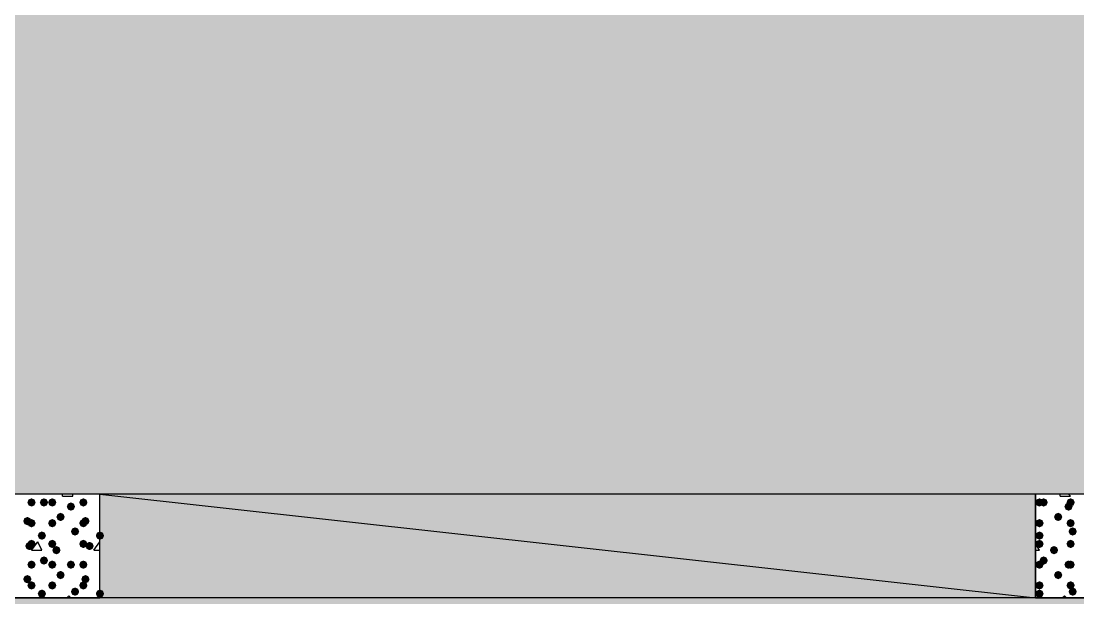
# Model space of a CAD drawing. Header units: millimetres. Extents: x 0 to 420, y 0 to 297.
# Drawn here: x 130.77 to 152.34, y 220.34 to 232.11 of the extents above; entities that cross this region are included whole.
import ezdxf

# ---------------------------------------------------------------- set-up
doc = ezdxf.new("R2010")
doc.units = ezdxf.units.MM
doc.layers.get('0').update_dxf_attribs({"linetype": 'CONTINUOUS'})

msp = doc.modelspace()

# ---------------------------------------------------------------- hatches: boundary and pattern name
at = {"true_color": 0x000008}
h = msp.add_hatch(color=0, dxfattribs=at)
h.paths.add_polyline_path([(378.544667, 241.511667), (32.469667, 241.511667), (378.544667, 222.461667)], flags=0)
h.paths.add_polyline_path([(32.469667, 241.511667), (378.544667, 222.461667), (32.469667, 222.461667)], flags=0)
at = {"true_color": 0x000007}
for points in [[(131.064, 222.292333), (131.039129, 222.232537), (130.979333, 222.207667), (130.919538, 222.232537), (130.894667, 222.292333), (130.919537, 222.352129), (130.979333, 222.377), (131.039129, 222.352129)], [(131.318, 222.292333), (131.293129, 222.232537), (131.233333, 222.207667), (131.173537, 222.232537), (131.148667, 222.292333), (131.173537, 222.352129), (131.233333, 222.377), (131.293129, 222.352129)], [(131.487333, 222.292333), (131.462463, 222.232537), (131.402667, 222.207667), (131.342871, 222.232537), (131.318, 222.292333), (131.342871, 222.352129), (131.402667, 222.377), (131.462462, 222.352129)], [(132.122333, 222.292333), (132.097463, 222.232537), (132.037667, 222.207667), (131.977871, 222.232537), (131.953, 222.292333), (131.977871, 222.352129), (132.037667, 222.377), (132.097462, 222.352129)], [(151.638, 222.292333), (151.613129, 222.232537), (151.553333, 222.207667), (151.493538, 222.232537), (151.468667, 222.292333), (151.493537, 222.352129), (151.553333, 222.377), (151.613129, 222.352129)], [(151.722667, 222.292333), (151.697796, 222.232537), (151.638, 222.207667), (151.578204, 222.232537), (151.553333, 222.292333), (151.578204, 222.352129), (151.638, 222.377), (151.697796, 222.352129)], [(152.273, 222.292333), (152.248129, 222.232537), (152.188333, 222.207667), (152.128537, 222.232537), (152.103667, 222.292333), (152.128537, 222.352129), (152.188333, 222.377), (152.248129, 222.352129)], [(131.868333, 222.207667), (131.843463, 222.147871), (131.783667, 222.123), (131.723871, 222.147871), (131.699, 222.207667), (131.723871, 222.267462), (131.783667, 222.292333), (131.843462, 222.267463)], [(152.230667, 222.207667), (152.205796, 222.147871), (152.146, 222.123), (152.086204, 222.147871), (152.061333, 222.207667), (152.086204, 222.267462), (152.146, 222.292333), (152.205796, 222.267463)], [(130.979333, 221.911333), (130.954462, 221.851537), (130.894667, 221.826667), (130.834871, 221.851537), (130.81, 221.911333), (130.834871, 221.971129), (130.894667, 221.996), (130.954462, 221.971129)], [(131.064, 221.869), (131.039129, 221.809204), (130.979333, 221.784333), (130.919538, 221.809204), (130.894667, 221.869), (130.919537, 221.928796), (130.979333, 221.953667), (131.039129, 221.928796)], [(131.487333, 221.869), (131.462463, 221.809204), (131.402667, 221.784333), (131.342871, 221.809204), (131.318, 221.869), (131.342871, 221.928796), (131.402667, 221.953667), (131.462462, 221.928796)], [(131.656667, 221.996), (131.631796, 221.936204), (131.572, 221.911333), (131.512204, 221.936204), (131.487333, 221.996), (131.512204, 222.055796), (131.572, 222.080667), (131.631796, 222.055796)], [(132.122333, 221.869), (132.097463, 221.809204), (132.037667, 221.784333), (131.977871, 221.809204), (131.953, 221.869), (131.977871, 221.928796), (132.037667, 221.953667), (132.097462, 221.928796)], [(132.164667, 221.911333), (132.139796, 221.851537), (132.08, 221.826667), (132.020204, 221.851537), (131.995333, 221.911333), (132.020204, 221.971129), (132.08, 221.996), (132.139796, 221.971129)], [(151.638, 221.869), (151.613129, 221.809204), (151.553333, 221.784333), (151.493538, 221.809204), (151.468667, 221.869), (151.493537, 221.928796), (151.553333, 221.953667), (151.613129, 221.928796)], [(152.019, 221.996), (151.994129, 221.936204), (151.934333, 221.911333), (151.874538, 221.936204), (151.849667, 221.996), (151.874537, 222.055796), (151.934333, 222.080667), (151.994129, 222.055796)], [(152.273, 221.869), (152.248129, 221.809204), (152.188333, 221.784333), (152.128537, 221.809204), (152.103667, 221.869), (152.128537, 221.928796), (152.188333, 221.953667), (152.248129, 221.928796)], [(131.953, 221.699667), (131.928129, 221.639871), (131.868333, 221.615), (131.808538, 221.639871), (131.783667, 221.699667), (131.808537, 221.759462), (131.868333, 221.784333), (131.928129, 221.759463)], [(152.315333, 221.699667), (152.290462, 221.639871), (152.230667, 221.615), (152.170871, 221.639871), (152.146, 221.699667), (152.170871, 221.759462), (152.230667, 221.784333), (152.290462, 221.759463)], [(131.064, 221.445667), (131.039129, 221.385871), (130.979333, 221.361), (130.919538, 221.385871), (130.894667, 221.445667), (130.919537, 221.505462), (130.979333, 221.530333), (131.039129, 221.505463)], [(131.275667, 221.615), (131.250796, 221.555204), (131.191, 221.530333), (131.131204, 221.555204), (131.106333, 221.615), (131.131204, 221.674796), (131.191, 221.699667), (131.250796, 221.674796)], [(131.487333, 221.445667), (131.462463, 221.385871), (131.402667, 221.361), (131.342871, 221.385871), (131.318, 221.445667), (131.342871, 221.505462), (131.402667, 221.530333), (131.462462, 221.505463)], [(132.122333, 221.445667), (132.097463, 221.385871), (132.037667, 221.361), (131.977871, 221.385871), (131.953, 221.445667), (131.977871, 221.505462), (132.037667, 221.530333), (132.097462, 221.505463)], [(132.461, 221.615), (132.436129, 221.555204), (132.376333, 221.530333), (132.316538, 221.555204), (132.291667, 221.615), (132.316537, 221.674796), (132.376333, 221.699667), (132.436129, 221.674796)], [(151.638, 221.615), (151.613129, 221.555204), (151.553333, 221.530333), (151.493538, 221.555204), (151.468667, 221.615), (151.493537, 221.674796), (151.553333, 221.699667), (151.613129, 221.674796)], [(151.638, 221.445667), (151.613129, 221.385871), (151.553333, 221.361), (151.493538, 221.385871), (151.468667, 221.445667), (151.493537, 221.505462), (151.553333, 221.530333), (151.613129, 221.505463)], [(152.273, 221.445667), (152.248129, 221.385871), (152.188333, 221.361), (152.128537, 221.385871), (152.103667, 221.445667), (152.128537, 221.505462), (152.188333, 221.530333), (152.248129, 221.505463)], [(131.021667, 221.403333), (130.996796, 221.343537), (130.937, 221.318667), (130.877204, 221.343537), (130.852333, 221.403333), (130.877204, 221.463129), (130.937, 221.488), (130.996796, 221.463129)], [(131.572, 221.318667), (131.547129, 221.258871), (131.487333, 221.234), (131.427538, 221.258871), (131.402667, 221.318667), (131.427537, 221.378462), (131.487333, 221.403333), (131.547129, 221.378463)], [(132.249333, 221.403333), (132.224463, 221.343537), (132.164667, 221.318667), (132.104871, 221.343537), (132.08, 221.403333), (132.104871, 221.463129), (132.164667, 221.488), (132.224462, 221.463129)], [(151.934333, 221.318667), (151.909463, 221.258871), (151.849667, 221.234), (151.789871, 221.258871), (151.765, 221.318667), (151.789871, 221.378462), (151.849667, 221.403333), (151.909462, 221.378463)], [(131.064, 221.022333), (131.039129, 220.962537), (130.979333, 220.937667), (130.919538, 220.962537), (130.894667, 221.022333), (130.919537, 221.082129), (130.979333, 221.107), (131.039129, 221.082129)], [(131.318, 221.107), (131.293129, 221.047204), (131.233333, 221.022333), (131.173537, 221.047204), (131.148667, 221.107), (131.173537, 221.166796), (131.233333, 221.191667), (131.293129, 221.166796)], [(131.487333, 221.022333), (131.462463, 220.962537), (131.402667, 220.937667), (131.342871, 220.962537), (131.318, 221.022333), (131.342871, 221.082129), (131.402667, 221.107), (131.462462, 221.082129)], [(131.868333, 221.022333), (131.843463, 220.962537), (131.783667, 220.937667), (131.723871, 220.962537), (131.699, 221.022333), (131.723871, 221.082129), (131.783667, 221.107), (131.843462, 221.082129)], [(132.122333, 221.022333), (132.097463, 220.962537), (132.037667, 220.937667), (131.977871, 220.962537), (131.953, 221.022333), (131.977871, 221.082129), (132.037667, 221.107), (132.097462, 221.082129)], [(151.638, 221.022333), (151.613129, 220.962537), (151.553333, 220.937667), (151.493538, 220.962537), (151.468667, 221.022333), (151.493537, 221.082129), (151.553333, 221.107), (151.613129, 221.082129)], [(151.722667, 221.107), (151.697796, 221.047204), (151.638, 221.022333), (151.578204, 221.047204), (151.553333, 221.107), (151.578204, 221.166796), (151.638, 221.191667), (151.697796, 221.166796)], [(152.230667, 221.022333), (152.205796, 220.962537), (152.146, 220.937667), (152.086204, 220.962537), (152.061333, 221.022333), (152.086204, 221.082129), (152.146, 221.107), (152.205796, 221.082129)], [(152.273, 221.022333), (152.248129, 220.962537), (152.188333, 220.937667), (152.128537, 220.962537), (152.103667, 221.022333), (152.128537, 221.082129), (152.188333, 221.107), (152.248129, 221.082129)], [(131.656667, 220.810667), (131.631796, 220.750871), (131.572, 220.726), (131.512204, 220.750871), (131.487333, 220.810667), (131.512204, 220.870462), (131.572, 220.895333), (131.631796, 220.870463)], [(152.019, 220.810667), (151.994129, 220.750871), (151.934333, 220.726), (151.874538, 220.750871), (151.849667, 220.810667), (151.874537, 220.870462), (151.934333, 220.895333), (151.994129, 220.870463)], [(130.979333, 220.726), (130.954462, 220.666204), (130.894667, 220.641333), (130.834871, 220.666204), (130.81, 220.726), (130.834871, 220.785796), (130.894667, 220.810667), (130.954462, 220.785796)], [(131.064, 220.599), (131.039129, 220.539204), (130.979333, 220.514333), (130.919538, 220.539204), (130.894667, 220.599), (130.919537, 220.658796), (130.979333, 220.683667), (131.039129, 220.658796)], [(131.487333, 220.599), (131.462463, 220.539204), (131.402667, 220.514333), (131.342871, 220.539204), (131.318, 220.599), (131.342871, 220.658796), (131.402667, 220.683667), (131.462462, 220.658796)], [(132.122333, 220.599), (132.097463, 220.539204), (132.037667, 220.514333), (131.977871, 220.539204), (131.953, 220.599), (131.977871, 220.658796), (132.037667, 220.683667), (132.097462, 220.658796)], [(132.164667, 220.726), (132.139796, 220.666204), (132.08, 220.641333), (132.020204, 220.666204), (131.995333, 220.726), (132.020204, 220.785796), (132.08, 220.810667), (132.139796, 220.785796)], [(151.638, 220.599), (151.613129, 220.539204), (151.553333, 220.514333), (151.493538, 220.539204), (151.468667, 220.599), (151.493537, 220.658796), (151.553333, 220.683667), (151.613129, 220.658796)], [(152.273, 220.599), (152.248129, 220.539204), (152.188333, 220.514333), (152.128537, 220.539204), (152.103667, 220.599), (152.128537, 220.658796), (152.188333, 220.683667), (152.248129, 220.658796)], [(131.275667, 220.429667), (131.250796, 220.369871), (131.191, 220.345), (131.131204, 220.369871), (131.106333, 220.429667), (131.131204, 220.489462), (131.191, 220.514333), (131.250796, 220.489463)], [(131.953, 220.472), (131.928129, 220.412204), (131.868333, 220.387333), (131.808538, 220.412204), (131.783667, 220.472), (131.808537, 220.531796), (131.868333, 220.556667), (131.928129, 220.531796)], [(132.461, 220.429667), (132.436129, 220.369871), (132.376333, 220.345), (132.316538, 220.369871), (132.291667, 220.429667), (132.316537, 220.489462), (132.376333, 220.514333), (132.436129, 220.489463)], [(151.638, 220.429667), (151.613129, 220.369871), (151.553333, 220.345), (151.493538, 220.369871), (151.468667, 220.429667), (151.493537, 220.489462), (151.553333, 220.514333), (151.613129, 220.489463)], [(152.315333, 220.472), (152.290462, 220.412204), (152.230667, 220.387333), (152.170871, 220.412204), (152.146, 220.472), (152.170871, 220.531796), (152.230667, 220.556667), (152.290462, 220.531796)]]:
    msp.add_hatch(color=0, dxfattribs=at).paths.add_polyline_path(points, flags=0)
at = {"true_color": 0x000008}
h = msp.add_hatch(color=0, dxfattribs=at)
h.paths.add_polyline_path([(151.468667, 222.461667), (132.376333, 222.461667), (151.468667, 220.345)], flags=0)
h.paths.add_polyline_path([(132.376333, 222.461667), (151.468667, 220.345), (132.376333, 220.345)], flags=0)
h = msp.add_hatch(color=0, dxfattribs=at)
h.paths.add_polyline_path([(193.844333, 220.345), (32.469667, 220.345), (193.844333, 201.252667)], flags=0)
h.paths.add_polyline_path([(32.469667, 220.345), (193.844333, 201.252667), (32.469667, 201.252667)], flags=0)

# ---------------------------------------------------------------- linework, layer by layer
at = {"color": 0, "true_color": 0x000008}
for points in [[(32.469667, 241.511667), (378.544667, 222.461667), (32.469667, 222.461667)], [(151.468667, 222.461667), (132.376333, 222.461667), (151.468667, 220.345)], [(132.376333, 222.461667), (151.468667, 220.345), (132.376333, 220.345)], [(193.844333, 220.345), (32.469667, 220.345), (193.844333, 201.252667)]]:
    msp.add_lwpolyline(points, close=True, dxfattribs=at)
at = {"color": 0, "true_color": 0x000007}
for points in [[(130.259667, 222.461667), (130.259667, 220.345), (132.376333, 220.345), (132.376333, 222.461667)], [(151.468667, 222.461667), (151.468667, 220.345), (153.585333, 220.345), (153.585333, 222.461667)]]:
    msp.add_lwpolyline(points, close=True, dxfattribs=at)
for points in [[(131.614333, 222.419333), (131.614333, 222.461667)], [(131.614333, 222.419333), (131.826, 222.419333)], [(131.826, 222.419333), (131.826, 222.461667)], [(151.976667, 222.419333), (151.976667, 222.461667)], [(151.976667, 222.419333), (152.188333, 222.419333)], [(152.188333, 222.419333), (152.146, 222.461667)], [(130.979333, 221.318667), (131.106333, 221.488)], [(130.979333, 221.318667), (131.191, 221.318667)], [(131.191, 221.318667), (131.106333, 221.488)], [(132.249333, 221.318667), (132.376333, 221.488)], [(132.249333, 221.318667), (132.376333, 221.318667)], [(132.376333, 221.445667), (132.376333, 221.488)], [(151.553333, 221.318667), (151.468667, 221.445667)], [(151.468667, 221.318667), (151.553333, 221.318667)], [(131.699, 220.345), (131.741333, 220.387333)], [(131.783667, 220.345), (131.741333, 220.387333)], [(152.019, 220.345), (152.061333, 220.387333)], [(152.103667, 220.345), (152.061333, 220.387333)]]:
    msp.add_lwpolyline(points, dxfattribs=at)

doc.saveas('drawing.dxf')
